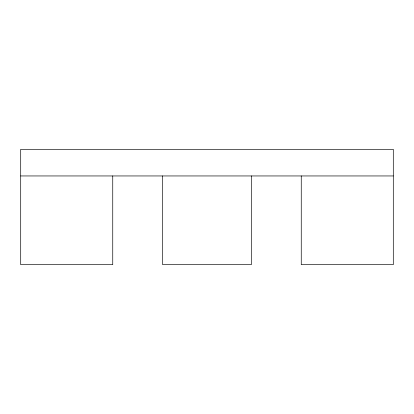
<?xml version="1.0" encoding="UTF-8"?>
<svg xmlns="http://www.w3.org/2000/svg" width="414" height="414" viewBox="0 0 414 414"><rect width="100%" height="100%" fill="white"/><g stroke="black" fill="none" stroke-linecap="round" stroke-linejoin="round"><path stroke-width="0.62" d="M20.7 175.95L393.3 175.95M301.257 175.95L301.257 264.665L393.3 264.665L393.3 149.335L20.7 149.335L20.7 264.665L112.743 264.665L112.743 175.95M251.355 175.95L251.355 264.665L162.645 264.665L162.645 175.95"/></g></svg>
